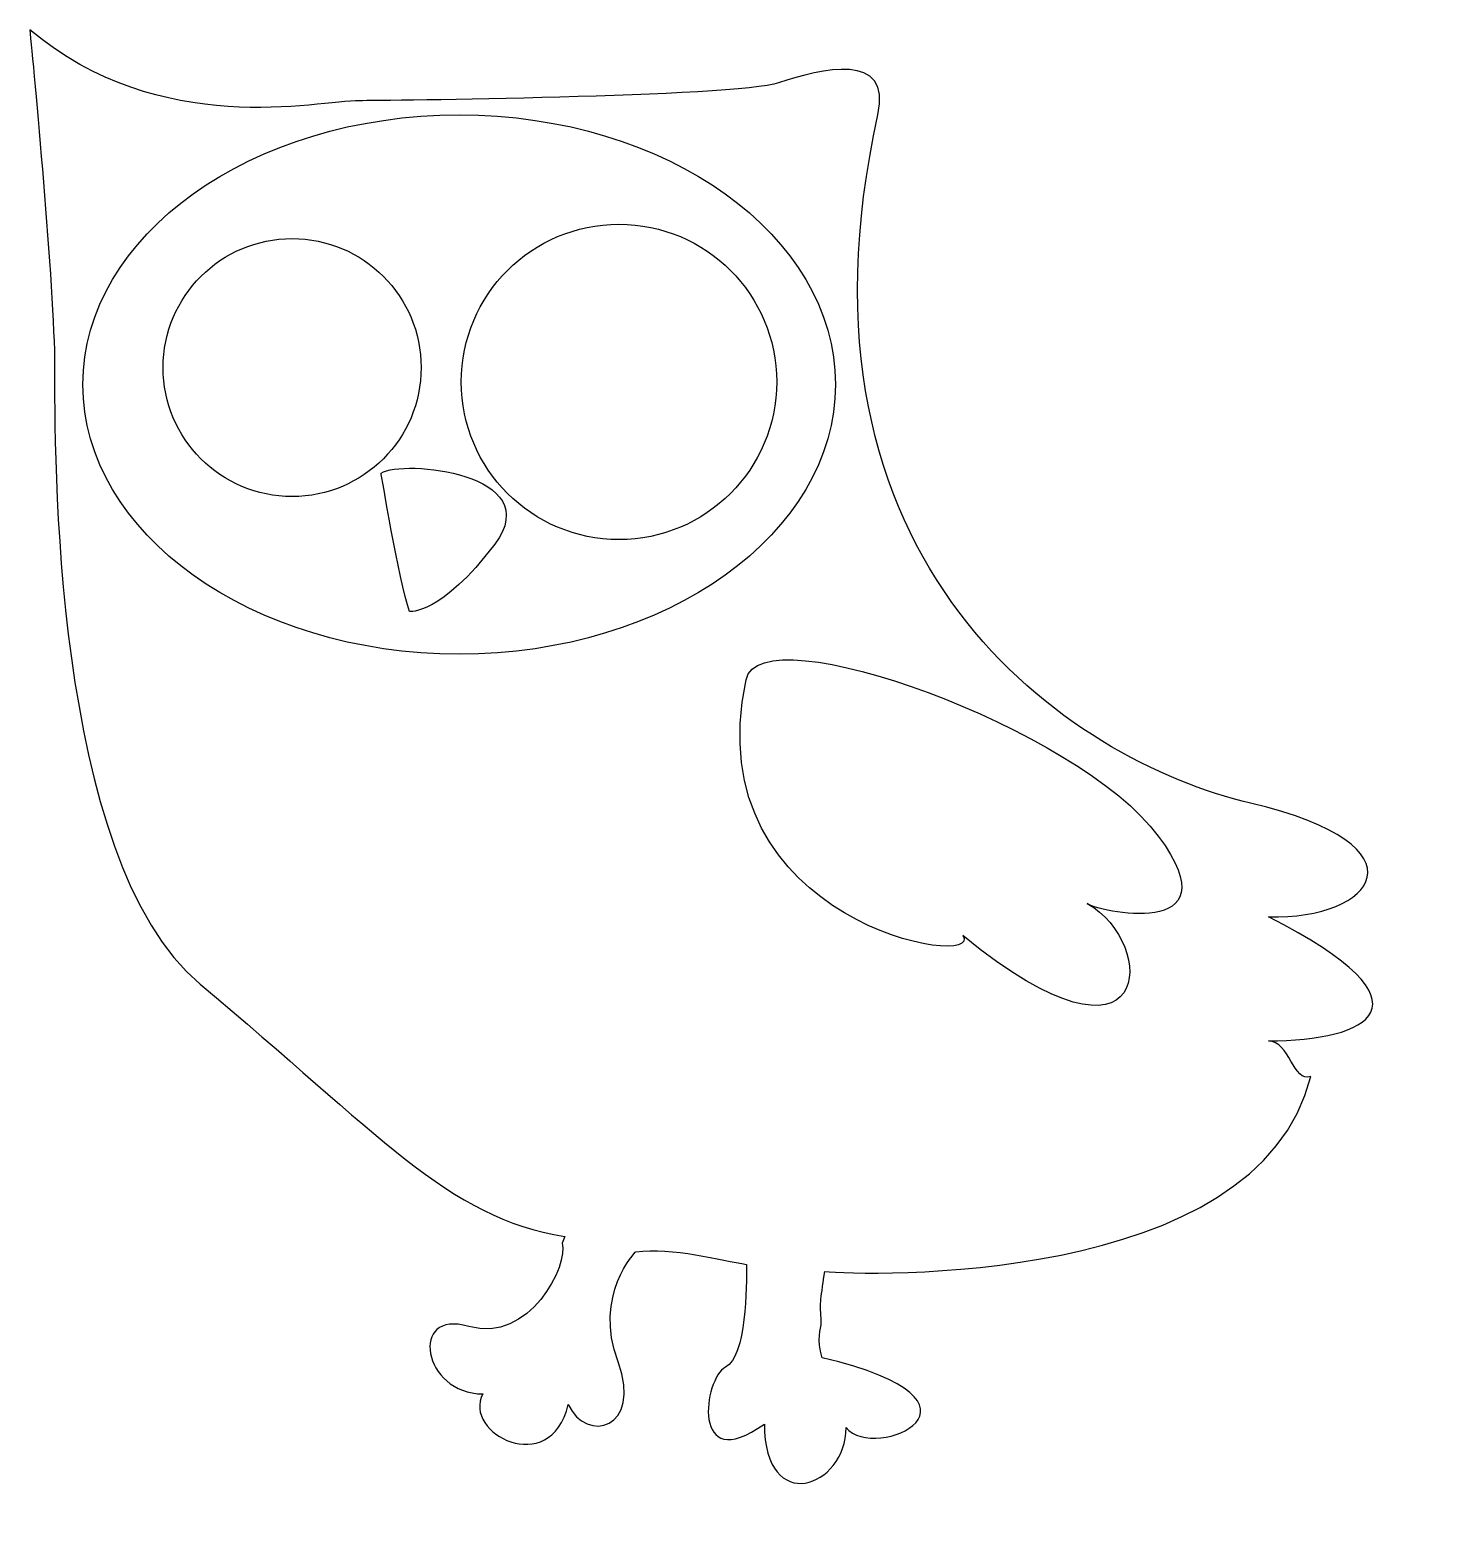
# Model space of a CAD drawing. Header units: centimetres. Extents: x -9.7 to 10.7, y -10.9 to 10.5.
import ezdxf

# ---------------------------------------------------------------- set-up
doc = ezdxf.new("R2010")
doc.units = ezdxf.units.CM
doc.header["$MEASUREMENT"] = 0
doc.layers.add('Camada 1', color=7, linetype='Continuous')

msp = doc.modelspace()

# ---------------------------------------------------------------- linework, layer by layer
at = {"layer": 'Camada 1'}
for points, knots in [([(1.113, 9.6912), (1.72554, 9.89548), (2.74635, 10.15052), (2.54209, 9.2317), (2.54209, 9.2317), (1.10149, 2.7519), (5.29841, -0.0579), (7.90152, -0.67044), (7.90152, -0.67044), (10.50463, -1.28298), (9.68807, -2.35486), (8.15671, -2.30379), (8.15671, -2.30379), (10.65766, -3.5798), (9.58596, -4.0902), (8.15671, -4.0902), (8.15671, -4.0902), (8.46283, -4.0902), (8.51408, -4.70274), (8.76927, -4.60061), (8.76927, -4.60061), (8.00365, -7.66303), (2.28687, -7.45907), (1.77647, -7.40798), (1.77647, -7.40798), (1.7085, -7.87838), (1.7085, -7.84727), (1.7272, -8.12717), (1.7272, -8.12717), (1.7272, -8.25163), (1.65171, -8.3713), (1.73964, -8.64972), (1.73964, -8.64972), (4.46435, -9.29041), (2.491, -10.1643), (2.08278, -9.65389), (2.08278, -9.65389), (2.08278, -10.52164), (0.90874, -10.92992), (0.90874, -9.6028), (0.90874, -9.6028), (-0.16314, -10.36842), (0.04114, -8.9392), (0.34727, -8.78614), (0.34727, -8.78614), (0.65337, -8.63308), (0.65353, -7.61213), (0.65353, -7.30585), (0.65353, -7.30585), (0.29618, -7.25479), (-0.41835, -7.05063), (-0.94103, -7.12525), (-0.94103, -7.12525), (-0.94103, -7.12525), (-1.55447, -7.73869), (-1.19654, -8.70995), (-1.19654, -8.70995), (-0.83859, -9.68118), (-1.65662, -9.88576), (-1.91226, -9.32339), (-1.91226, -9.32339), (-2.16793, -10.39694), (-3.44586, -9.73241), (-3.13916, -9.17004), (-3.13916, -9.17004), (-4.00826, -9.17004), (-4.21268, -7.94314), (-3.3436, -8.19881), (-3.3436, -8.19881), (-2.4745, -8.45445), (-1.8985, -7.30634), (-2.00065, -6.99964), (-2.00065, -6.99964), (-2.00065, -6.99964), (-1.9626, -6.90378), (-1.9626, -6.90378), (-1.9626, -6.90378), (-3.64704, -6.64852), (-4.65061, -5.40381), (-7.20691, -3.27352), (-7.20691, -3.27352), (-9.35067, -1.48695), (-9.29968, 4.48486), (-9.29968, 5.6078), (-9.29968, 5.6078), (-9.29968, 6.73075), (-9.60594, 9.94639), (-9.65695, 10.4568), (-9.65695, 10.4568), (-7.76838, 8.87451), (-5.52257, 9.43598), (-4.91001, 9.43598), (-4.91001, 9.43598), (-4.65481, 9.43598), (0.50046, 9.48691), (1.113, 9.6912)], [0, 0, 0, 0, 0.04, 0.04, 0.04, 0.04, 0.08, 0.08, 0.08, 0.08, 0.12, 0.12, 0.12, 0.12, 0.16, 0.16, 0.16, 0.16, 0.2, 0.2, 0.2, 0.2, 0.24, 0.24, 0.24, 0.24, 0.28, 0.28, 0.28, 0.28, 0.32, 0.32, 0.32, 0.32, 0.36, 0.36, 0.36, 0.36, 0.4, 0.4, 0.4, 0.4, 0.44, 0.44, 0.44, 0.44, 0.48, 0.48, 0.48, 0.48, 0.52, 0.52, 0.52, 0.52, 0.56, 0.56, 0.56, 0.56, 0.6, 0.6, 0.6, 0.6, 0.64, 0.64, 0.64, 0.64, 0.68, 0.68, 0.68, 0.68, 0.72, 0.72, 0.72, 0.72, 0.76, 0.76, 0.76, 0.76, 0.8, 0.8, 0.8, 0.8, 0.84, 0.84, 0.84, 0.84, 0.88, 0.88, 0.88, 0.88, 0.92, 0.92, 0.92, 0.92, 1, 1, 1, 1]), ([(-3.48078, 1.47335), (-0.49263, 1.47335), (1.92971, 3.21021), (1.92971, 5.35262), (1.92971, 5.35262), (1.92971, 7.49503), (-0.49263, 9.23185), (-3.48078, 9.23185), (-3.48078, 9.23185), (-6.46893, 9.23185), (-8.89132, 7.49502), (-8.89132, 5.35259), (-8.89132, 5.35259), (-8.89132, 3.21016), (-6.46893, 1.47335), (-3.48078, 1.47335)], [0, 0, 0, 0, 0.2, 0.2, 0.2, 0.2, 0.4, 0.4, 0.4, 0.4, 0.6, 0.6, 0.6, 0.6, 1, 1, 1, 1]), ([(-1.18261, 3.12212), (0.0699, 3.12212), (1.08532, 4.13754), (1.08532, 5.39005), (1.08532, 5.39005), (1.08532, 6.64256), (0.0699, 7.65798), (-1.18261, 7.65798), (-1.18261, 7.65798), (-2.43509, 7.65798), (-3.45051, 6.64256), (-3.45051, 5.39005), (-3.45051, 5.39005), (-3.45051, 4.13754), (-2.43512, 3.12212), (-1.18261, 3.12212)], [0, 0, 0, 0, 0.2, 0.2, 0.2, 0.2, 0.4, 0.4, 0.4, 0.4, 0.6, 0.6, 0.6, 0.6, 1, 1, 1, 1]), ([(-5.88341, 3.7408), (-4.85863, 3.7408), (-4.02789, 4.57141), (-4.02789, 5.59624), (-4.02789, 5.59624), (-4.02789, 6.6211), (-4.85863, 7.45171), (-5.88341, 7.45171), (-5.88341, 7.45171), (-6.90819, 7.45171), (-7.73893, 6.6211), (-7.73893, 5.59624), (-7.73893, 5.59624), (-7.73896, 4.57143), (-6.90819, 3.7408), (-5.88341, 3.7408)], [0, 0, 0, 0, 0.2, 0.2, 0.2, 0.2, 0.4, 0.4, 0.4, 0.4, 0.6, 0.6, 0.6, 0.6, 1, 1, 1, 1]), ([(-4.19539, 2.08588), (-4.19539, 2.08588), (-3.73599, 2.03495), (-2.97037, 3.05576), (-2.97037, 3.05576), (-2.20475, 4.07658), (-4.29752, 4.2807), (-4.60372, 4.07658), (-4.60372, 4.07658), (-4.60375, 4.07658), (-4.34853, 2.54536), (-4.19539, 2.08588)], [0, 0, 0, 0, 0.25, 0.25, 0.25, 0.25, 0.5, 0.5, 0.5, 0.5, 1, 1, 1, 1]), ([(3.76253, -2.57531), (6.52303, -4.82453), (6.57426, -2.6776), (5.5518, -2.11523), (5.5518, -2.11523), (5.65409, -2.21736), (7.69884, -2.6776), (6.57426, -1.144), (6.57426, -1.144), (5.44967, 0.3896), (0.8487, 2.07659), (0.64426, 1.10536), (0.64426, 1.10536), (-0.09755, -2.4191), (4.12046, -3.08662), (3.76253, -2.57531)], [0, 0, 0, 0, 0.2, 0.2, 0.2, 0.2, 0.4, 0.4, 0.4, 0.4, 0.6, 0.6, 0.6, 0.6, 1, 1, 1, 1])]:
    msp.add_open_spline(points, degree=3, knots=knots, dxfattribs=at)

doc.saveas('drawing.dxf')
